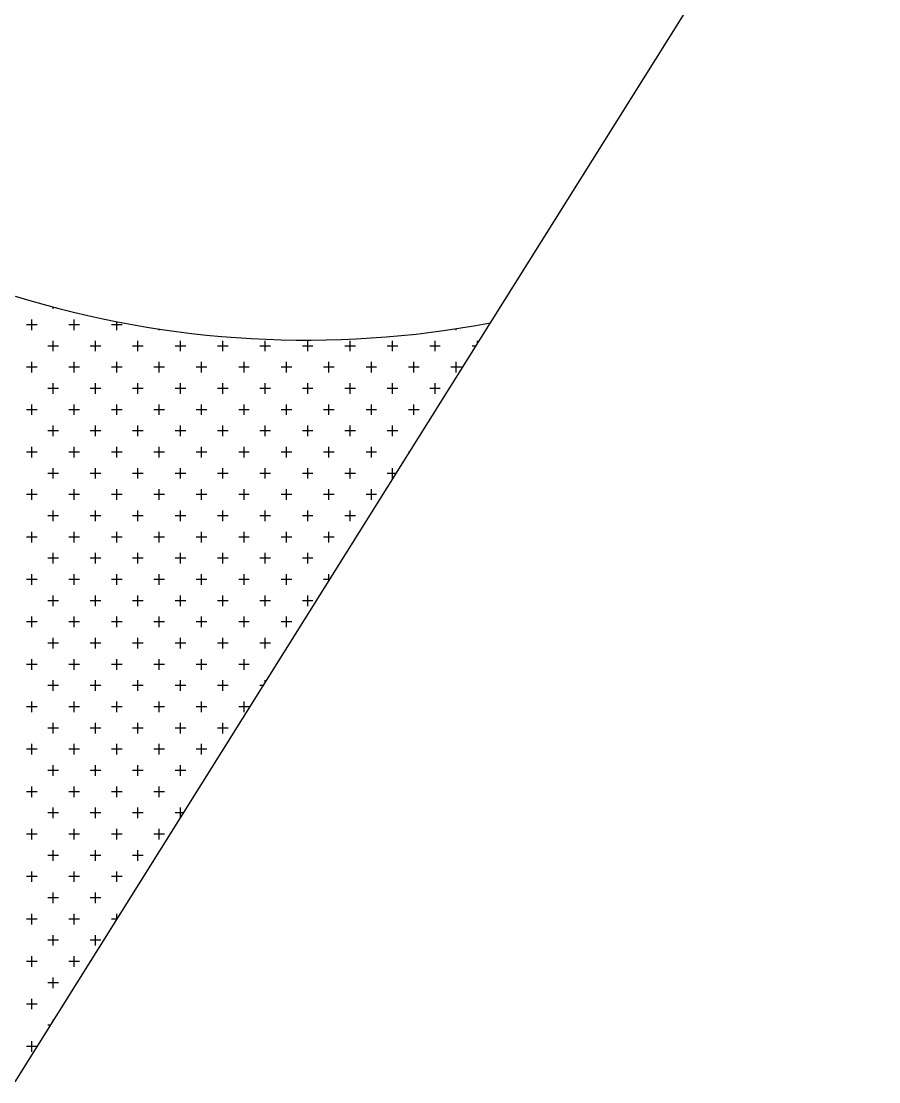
# Model space of a CAD drawing. Header units: millimetres. Extents: x 15433 to 243506, y 235846 to 321695.
# Drawn here: x 134475 to 136496, y 240239 to 242737 of the extents above; entities that cross this region are included whole.
import ezdxf

# ---------------------------------------------------------------- set-up
doc = ezdxf.new("R2010")
doc.units = ezdxf.units.MM

# ---------------------------------------------------------------- blocks, each defined once
blk = doc.blocks.new('A$C5C8F31CE')
for p, q in [((4250.6, 1787.9), (5165.3, 3247.9)), ((3130.4, 0), (4250.6, 1787.9))]:
    blk.add_line(p, q)
at = {"color": 0}
for p, q in [((3219.6, 1820.7), (3219.6, 1825.2)), ((3182.1, 1783.2), (3157.1, 1783.2)), ((3169.6, 1770.7), (3169.6, 1795.7)), ((3282.1, 1783.2), (3257.1, 1783.2)), ((3269.6, 1770.7), (3269.6, 1795.7)), ((3382.1, 1783.2), (3357.1, 1783.2)), ((3369.6, 1770.7), (3369.6, 1790.6)), ((4169.6, 1770.7), (4169.6, 1774)), ((3469.6, 1770.7), (3469.6, 1773.2)), ((3232.1, 1733.2), (3207.1, 1733.2)), ((3219.6, 1720.7), (3219.6, 1745.7)), ((3332.1, 1733.2), (3307.1, 1733.2)), ((3319.6, 1720.7), (3319.6, 1745.7)), ((3432.1, 1733.2), (3407.1, 1733.2)), ((3419.6, 1720.7), (3419.6, 1745.7)), ((3532.1, 1733.2), (3507.1, 1733.2)), ((3519.6, 1720.7), (3519.6, 1745.7)), ((3632.1, 1733.2), (3607.1, 1733.2)), ((3619.6, 1720.7), (3619.6, 1745.7)), ((3732.1, 1733.2), (3707.1, 1733.2)), ((3719.6, 1720.7), (3719.6, 1745.7)), ((3832.1, 1733.2), (3807.1, 1733.2)), ((3819.6, 1720.7), (3819.6, 1745.7)), ((3932.1, 1733.2), (3907.1, 1733.2)), ((3919.6, 1720.7), (3919.6, 1745.7)), ((4032.1, 1733.2), (4007.1, 1733.2)), ((4019.6, 1720.7), (4019.6, 1745.7)), ((4132.1, 1733.2), (4107.1, 1733.2)), ((4119.6, 1720.7), (4119.6, 1745.7)), ((4216.3, 1733.2), (4207.1, 1733.2)), ((4219.6, 1738.4), (4219.6, 1745.7)), ((3182.1, 1683.2), (3157.1, 1683.2)), ((3169.6, 1670.7), (3169.6, 1695.7)), ((3282.1, 1683.2), (3257.1, 1683.2)), ((3269.6, 1670.7), (3269.6, 1695.7)), ((3382.1, 1683.2), (3357.1, 1683.2)), ((3369.6, 1670.7), (3369.6, 1695.7)), ((3482.1, 1683.2), (3457.1, 1683.2)), ((3469.6, 1670.7), (3469.6, 1695.7)), ((3582.1, 1683.2), (3557.1, 1683.2)), ((3569.6, 1670.7), (3569.6, 1695.7)), ((3682.1, 1683.2), (3657.1, 1683.2)), ((3669.6, 1670.7), (3669.6, 1695.7)), ((3782.1, 1683.2), (3757.1, 1683.2)), ((3769.6, 1670.7), (3769.6, 1695.7)), ((3882.1, 1683.2), (3857.1, 1683.2)), ((3869.6, 1670.7), (3869.6, 1695.7)), ((3982.1, 1683.2), (3957.1, 1683.2)), ((3969.6, 1670.7), (3969.6, 1695.7)), ((4082.1, 1683.2), (4057.1, 1683.2)), ((4069.6, 1670.7), (4069.6, 1695.7)), ((4182.1, 1683.2), (4157.1, 1683.2)), ((4169.6, 1670.7), (4169.6, 1695.7)), ((3232.1, 1633.2), (3207.1, 1633.2)), ((3219.6, 1620.7), (3219.6, 1645.7)), ((3332.1, 1633.2), (3307.1, 1633.2)), ((3319.6, 1620.7), (3319.6, 1645.7)), ((3432.1, 1633.2), (3407.1, 1633.2)), ((3419.6, 1620.7), (3419.6, 1645.7)), ((3532.1, 1633.2), (3507.1, 1633.2)), ((3519.6, 1620.7), (3519.6, 1645.7)), ((3632.1, 1633.2), (3607.1, 1633.2)), ((3619.6, 1620.7), (3619.6, 1645.7)), ((3732.1, 1633.2), (3707.1, 1633.2)), ((3719.6, 1620.7), (3719.6, 1645.7)), ((3832.1, 1633.2), (3807.1, 1633.2)), ((3819.6, 1620.7), (3819.6, 1645.7)), ((3932.1, 1633.2), (3907.1, 1633.2)), ((3919.6, 1620.7), (3919.6, 1645.7)), ((4032.1, 1633.2), (4007.1, 1633.2)), ((4019.6, 1620.7), (4019.6, 1645.7)), ((4132.1, 1633.2), (4107.1, 1633.2)), ((4119.6, 1620.7), (4119.6, 1645.7)), ((3182.1, 1583.2), (3157.1, 1583.2)), ((3169.6, 1570.7), (3169.6, 1595.7)), ((3282.1, 1583.2), (3257.1, 1583.2)), ((3269.6, 1570.7), (3269.6, 1595.7)), ((3382.1, 1583.2), (3357.1, 1583.2)), ((3369.6, 1570.7), (3369.6, 1595.7)), ((3482.1, 1583.2), (3457.1, 1583.2)), ((3469.6, 1570.7), (3469.6, 1595.7)), ((3582.1, 1583.2), (3557.1, 1583.2)), ((3569.6, 1570.7), (3569.6, 1595.7)), ((3682.1, 1583.2), (3657.1, 1583.2)), ((3669.6, 1570.7), (3669.6, 1595.7)), ((3782.1, 1583.2), (3757.1, 1583.2)), ((3769.6, 1570.7), (3769.6, 1595.7)), ((3882.1, 1583.2), (3857.1, 1583.2)), ((3869.6, 1570.7), (3869.6, 1595.7)), ((3982.1, 1583.2), (3957.1, 1583.2)), ((3969.6, 1570.7), (3969.6, 1595.7)), ((4082.1, 1583.2), (4057.1, 1583.2)), ((4069.6, 1570.7), (4069.6, 1595.7)), ((3232.1, 1533.2), (3207.1, 1533.2)), ((3219.6, 1520.7), (3219.6, 1545.7)), ((3332.1, 1533.2), (3307.1, 1533.2)), ((3319.6, 1520.7), (3319.6, 1545.7)), ((3432.1, 1533.2), (3407.1, 1533.2)), ((3419.6, 1520.7), (3419.6, 1545.7)), ((3532.1, 1533.2), (3507.1, 1533.2)), ((3519.6, 1520.7), (3519.6, 1545.7)), ((3632.1, 1533.2), (3607.1, 1533.2)), ((3619.6, 1520.7), (3619.6, 1545.7)), ((3732.1, 1533.2), (3707.1, 1533.2)), ((3719.6, 1520.7), (3719.6, 1545.7)), ((3832.1, 1533.2), (3807.1, 1533.2)), ((3819.6, 1520.7), (3819.6, 1545.7)), ((3932.1, 1533.2), (3907.1, 1533.2)), ((3919.6, 1520.7), (3919.6, 1545.7)), ((4032.1, 1533.2), (4007.1, 1533.2)), ((4019.6, 1520.7), (4019.6, 1545.7)), ((3182.1, 1483.2), (3157.1, 1483.2)), ((3169.6, 1470.7), (3169.6, 1495.7)), ((3282.1, 1483.2), (3257.1, 1483.2)), ((3269.6, 1470.7), (3269.6, 1495.7)), ((3382.1, 1483.2), (3357.1, 1483.2)), ((3369.6, 1470.7), (3369.6, 1495.7)), ((3482.1, 1483.2), (3457.1, 1483.2)), ((3469.6, 1470.7), (3469.6, 1495.7)), ((3582.1, 1483.2), (3557.1, 1483.2)), ((3569.6, 1470.7), (3569.6, 1495.7)), ((3682.1, 1483.2), (3657.1, 1483.2)), ((3669.6, 1470.7), (3669.6, 1495.7)), ((3782.1, 1483.2), (3757.1, 1483.2)), ((3769.6, 1470.7), (3769.6, 1495.7)), ((3882.1, 1483.2), (3857.1, 1483.2)), ((3869.6, 1470.7), (3869.6, 1495.7)), ((3982.1, 1483.2), (3957.1, 1483.2)), ((3969.6, 1470.7), (3969.6, 1495.7)), ((4059.6, 1483.2), (4057.1, 1483.2)), ((3232.1, 1433.2), (3207.1, 1433.2)), ((3219.6, 1420.7), (3219.6, 1445.7)), ((3332.1, 1433.2), (3307.1, 1433.2)), ((3319.6, 1420.7), (3319.6, 1445.7)), ((3432.1, 1433.2), (3407.1, 1433.2)), ((3419.6, 1420.7), (3419.6, 1445.7)), ((3532.1, 1433.2), (3507.1, 1433.2)), ((3519.6, 1420.7), (3519.6, 1445.7)), ((3632.1, 1433.2), (3607.1, 1433.2)), ((3619.6, 1420.7), (3619.6, 1445.7)), ((3732.1, 1433.2), (3707.1, 1433.2)), ((3719.6, 1420.7), (3719.6, 1445.7)), ((3832.1, 1433.2), (3807.1, 1433.2)), ((3819.6, 1420.7), (3819.6, 1445.7)), ((3932.1, 1433.2), (3907.1, 1433.2)), ((3919.6, 1420.7), (3919.6, 1445.7)), ((4028.3, 1433.2), (4007.1, 1433.2)), ((4019.6, 1420.7), (4019.6, 1445.7)), ((3182.1, 1383.2), (3157.1, 1383.2)), ((3169.6, 1370.7), (3169.6, 1395.7)), ((3282.1, 1383.2), (3257.1, 1383.2)), ((3269.6, 1370.7), (3269.6, 1395.7)), ((3382.1, 1383.2), (3357.1, 1383.2)), ((3369.6, 1370.7), (3369.6, 1395.7)), ((3482.1, 1383.2), (3457.1, 1383.2)), ((3469.6, 1370.7), (3469.6, 1395.7)), ((3582.1, 1383.2), (3557.1, 1383.2)), ((3569.6, 1370.7), (3569.6, 1395.7)), ((3682.1, 1383.2), (3657.1, 1383.2)), ((3669.6, 1370.7), (3669.6, 1395.7)), ((3782.1, 1383.2), (3757.1, 1383.2)), ((3769.6, 1370.7), (3769.6, 1395.7)), ((3882.1, 1383.2), (3857.1, 1383.2)), ((3869.6, 1370.7), (3869.6, 1395.7)), ((3982.1, 1383.2), (3957.1, 1383.2)), ((3969.6, 1370.7), (3969.6, 1395.7)), ((3232.1, 1333.2), (3207.1, 1333.2)), ((3219.6, 1320.7), (3219.6, 1345.7)), ((3332.1, 1333.2), (3307.1, 1333.2)), ((3319.6, 1320.7), (3319.6, 1345.7)), ((3432.1, 1333.2), (3407.1, 1333.2)), ((3419.6, 1320.7), (3419.6, 1345.7)), ((3532.1, 1333.2), (3507.1, 1333.2)), ((3519.6, 1320.7), (3519.6, 1345.7)), ((3632.1, 1333.2), (3607.1, 1333.2)), ((3619.6, 1320.7), (3619.6, 1345.7)), ((3732.1, 1333.2), (3707.1, 1333.2)), ((3719.6, 1320.7), (3719.6, 1345.7)), ((3832.1, 1333.2), (3807.1, 1333.2)), ((3819.6, 1320.7), (3819.6, 1345.7)), ((3932.1, 1333.2), (3907.1, 1333.2)), ((3919.6, 1320.7), (3919.6, 1345.7)), ((3182.1, 1283.2), (3157.1, 1283.2)), ((3169.6, 1270.7), (3169.6, 1295.7)), ((3282.1, 1283.2), (3257.1, 1283.2)), ((3269.6, 1270.7), (3269.6, 1295.7)), ((3382.1, 1283.2), (3357.1, 1283.2)), ((3369.6, 1270.7), (3369.6, 1295.7)), ((3482.1, 1283.2), (3457.1, 1283.2)), ((3469.6, 1270.7), (3469.6, 1295.7)), ((3582.1, 1283.2), (3557.1, 1283.2)), ((3569.6, 1270.7), (3569.6, 1295.7)), ((3682.1, 1283.2), (3657.1, 1283.2)), ((3669.6, 1270.7), (3669.6, 1295.7)), ((3782.1, 1283.2), (3757.1, 1283.2)), ((3769.6, 1270.7), (3769.6, 1295.7)), ((3882.1, 1283.2), (3857.1, 1283.2)), ((3869.6, 1270.7), (3869.6, 1295.7)), ((3232.1, 1233.2), (3207.1, 1233.2)), ((3219.6, 1220.7), (3219.6, 1245.7)), ((3332.1, 1233.2), (3307.1, 1233.2)), ((3319.6, 1220.7), (3319.6, 1245.7)), ((3432.1, 1233.2), (3407.1, 1233.2)), ((3419.6, 1220.7), (3419.6, 1245.7)), ((3532.1, 1233.2), (3507.1, 1233.2)), ((3519.6, 1220.7), (3519.6, 1245.7)), ((3632.1, 1233.2), (3607.1, 1233.2)), ((3619.6, 1220.7), (3619.6, 1245.7)), ((3732.1, 1233.2), (3707.1, 1233.2)), ((3719.6, 1220.7), (3719.6, 1245.7)), ((3832.1, 1233.2), (3807.1, 1233.2)), ((3819.6, 1220.7), (3819.6, 1245.7)), ((3182.1, 1183.2), (3157.1, 1183.2)), ((3169.6, 1170.7), (3169.6, 1195.7)), ((3282.1, 1183.2), (3257.1, 1183.2)), ((3269.6, 1170.7), (3269.6, 1195.7)), ((3382.1, 1183.2), (3357.1, 1183.2)), ((3369.6, 1170.7), (3369.6, 1195.7)), ((3482.1, 1183.2), (3457.1, 1183.2)), ((3469.6, 1170.7), (3469.6, 1195.7)), ((3582.1, 1183.2), (3557.1, 1183.2)), ((3569.6, 1170.7), (3569.6, 1195.7)), ((3682.1, 1183.2), (3657.1, 1183.2)), ((3669.6, 1170.7), (3669.6, 1195.7)), ((3782.1, 1183.2), (3757.1, 1183.2)), ((3769.6, 1170.7), (3769.6, 1195.7)), ((3871.7, 1183.2), (3857.1, 1183.2)), ((3869.6, 1179.8), (3869.6, 1195.7)), ((3232.1, 1133.2), (3207.1, 1133.2)), ((3219.6, 1120.7), (3219.6, 1145.7)), ((3332.1, 1133.2), (3307.1, 1133.2)), ((3319.6, 1120.7), (3319.6, 1145.7)), ((3432.1, 1133.2), (3407.1, 1133.2)), ((3419.6, 1120.7), (3419.6, 1145.7)), ((3532.1, 1133.2), (3507.1, 1133.2)), ((3519.6, 1120.7), (3519.6, 1145.7)), ((3632.1, 1133.2), (3607.1, 1133.2)), ((3619.6, 1120.7), (3619.6, 1145.7)), ((3732.1, 1133.2), (3707.1, 1133.2)), ((3719.6, 1120.7), (3719.6, 1145.7)), ((3832.1, 1133.2), (3807.1, 1133.2)), ((3819.6, 1120.7), (3819.6, 1145.7)), ((3182.1, 1083.2), (3157.1, 1083.2)), ((3169.6, 1070.7), (3169.6, 1095.7)), ((3282.1, 1083.2), (3257.1, 1083.2)), ((3269.6, 1070.7), (3269.6, 1095.7)), ((3382.1, 1083.2), (3357.1, 1083.2)), ((3369.6, 1070.7), (3369.6, 1095.7)), ((3482.1, 1083.2), (3457.1, 1083.2)), ((3469.6, 1070.7), (3469.6, 1095.7)), ((3582.1, 1083.2), (3557.1, 1083.2)), ((3569.6, 1070.7), (3569.6, 1095.7)), ((3682.1, 1083.2), (3657.1, 1083.2)), ((3669.6, 1070.7), (3669.6, 1095.7)), ((3782.1, 1083.2), (3757.1, 1083.2)), ((3769.6, 1070.7), (3769.6, 1095.7)), ((3232.1, 1033.2), (3207.1, 1033.2)), ((3219.6, 1020.7), (3219.6, 1045.7)), ((3332.1, 1033.2), (3307.1, 1033.2)), ((3319.6, 1020.7), (3319.6, 1045.7)), ((3432.1, 1033.2), (3407.1, 1033.2)), ((3419.6, 1020.7), (3419.6, 1045.7)), ((3532.1, 1033.2), (3507.1, 1033.2)), ((3519.6, 1020.7), (3519.6, 1045.7)), ((3632.1, 1033.2), (3607.1, 1033.2)), ((3619.6, 1020.7), (3619.6, 1045.7)), ((3732.1, 1033.2), (3707.1, 1033.2)), ((3719.6, 1020.7), (3719.6, 1045.7)), ((3182.1, 983.2), (3157.1, 983.2)), ((3169.6, 970.7), (3169.6, 995.7)), ((3282.1, 983.2), (3257.1, 983.2)), ((3269.6, 970.7), (3269.6, 995.7)), ((3382.1, 983.2), (3357.1, 983.2)), ((3369.6, 970.7), (3369.6, 995.7)), ((3482.1, 983.2), (3457.1, 983.2)), ((3469.6, 970.7), (3469.6, 995.7)), ((3582.1, 983.2), (3557.1, 983.2)), ((3569.6, 970.7), (3569.6, 995.7)), ((3682.1, 983.2), (3657.1, 983.2)), ((3669.6, 970.7), (3669.6, 995.7)), ((3232.1, 933.2), (3207.1, 933.2)), ((3219.6, 920.7), (3219.6, 945.7)), ((3332.1, 933.2), (3307.1, 933.2)), ((3319.6, 920.7), (3319.6, 945.7)), ((3432.1, 933.2), (3407.1, 933.2)), ((3419.6, 920.7), (3419.6, 945.7)), ((3532.1, 933.2), (3507.1, 933.2)), ((3519.6, 920.7), (3519.6, 945.7)), ((3632.1, 933.2), (3607.1, 933.2)), ((3619.6, 920.7), (3619.6, 945.7)), ((3715.1, 933.2), (3707.1, 933.2)), ((3719.6, 940.3), (3719.6, 945.7)), ((3182.1, 883.2), (3157.1, 883.2)), ((3169.6, 870.7), (3169.6, 895.7)), ((3282.1, 883.2), (3257.1, 883.2)), ((3269.6, 870.7), (3269.6, 895.7)), ((3382.1, 883.2), (3357.1, 883.2)), ((3369.6, 870.7), (3369.6, 895.7)), ((3482.1, 883.2), (3457.1, 883.2)), ((3469.6, 870.7), (3469.6, 895.7)), ((3582.1, 883.2), (3557.1, 883.2)), ((3569.6, 870.7), (3569.6, 895.7)), ((3682.1, 883.2), (3657.1, 883.2)), ((3669.6, 870.7), (3669.6, 895.7)), ((3232.1, 833.2), (3207.1, 833.2)), ((3219.6, 820.7), (3219.6, 845.7)), ((3332.1, 833.2), (3307.1, 833.2)), ((3319.6, 820.7), (3319.6, 845.7)), ((3432.1, 833.2), (3407.1, 833.2)), ((3419.6, 820.7), (3419.6, 845.7)), ((3532.1, 833.2), (3507.1, 833.2)), ((3519.6, 820.7), (3519.6, 845.7)), ((3632.1, 833.2), (3607.1, 833.2)), ((3619.6, 820.7), (3619.6, 845.7)), ((3182.1, 783.2), (3157.1, 783.2)), ((3169.6, 770.7), (3169.6, 795.7)), ((3282.1, 783.2), (3257.1, 783.2)), ((3269.6, 770.7), (3269.6, 795.7)), ((3382.1, 783.2), (3357.1, 783.2)), ((3369.6, 770.7), (3369.6, 795.7)), ((3482.1, 783.2), (3457.1, 783.2)), ((3469.6, 770.7), (3469.6, 795.7)), ((3582.1, 783.2), (3557.1, 783.2)), ((3569.6, 770.7), (3569.6, 795.7)), ((3232.1, 733.2), (3207.1, 733.2)), ((3219.6, 720.7), (3219.6, 745.7)), ((3332.1, 733.2), (3307.1, 733.2)), ((3319.6, 720.7), (3319.6, 745.7)), ((3432.1, 733.2), (3407.1, 733.2)), ((3419.6, 720.7), (3419.6, 745.7)), ((3532.1, 733.2), (3507.1, 733.2)), ((3519.6, 720.7), (3519.6, 745.7)), ((3182.1, 683.2), (3157.1, 683.2)), ((3169.6, 670.7), (3169.6, 695.7)), ((3282.1, 683.2), (3257.1, 683.2)), ((3269.6, 670.7), (3269.6, 695.7)), ((3382.1, 683.2), (3357.1, 683.2)), ((3369.6, 670.7), (3369.6, 695.7)), ((3482.1, 683.2), (3457.1, 683.2)), ((3469.6, 670.7), (3469.6, 695.7)), ((3558.4, 683.2), (3557.1, 683.2)), ((3232.1, 633.2), (3207.1, 633.2)), ((3219.6, 620.7), (3219.6, 645.7)), ((3332.1, 633.2), (3307.1, 633.2)), ((3319.6, 620.7), (3319.6, 645.7)), ((3432.1, 633.2), (3407.1, 633.2)), ((3419.6, 620.7), (3419.6, 645.7)), ((3527.1, 633.2), (3507.1, 633.2)), ((3519.6, 621.1), (3519.6, 645.7)), ((3182.1, 583.2), (3157.1, 583.2)), ((3169.6, 570.7), (3169.6, 595.7)), ((3282.1, 583.2), (3257.1, 583.2)), ((3269.6, 570.7), (3269.6, 595.7)), ((3382.1, 583.2), (3357.1, 583.2)), ((3369.6, 570.7), (3369.6, 595.7)), ((3482.1, 583.2), (3457.1, 583.2)), ((3469.6, 570.7), (3469.6, 595.7)), ((3232.1, 533.2), (3207.1, 533.2)), ((3219.6, 520.7), (3219.6, 545.7)), ((3332.1, 533.2), (3307.1, 533.2)), ((3319.6, 520.7), (3319.6, 545.7)), ((3432.1, 533.2), (3407.1, 533.2)), ((3419.6, 520.7), (3419.6, 545.7)), ((3182.1, 483.2), (3157.1, 483.2)), ((3169.6, 470.7), (3169.6, 495.7)), ((3282.1, 483.2), (3257.1, 483.2)), ((3269.6, 470.7), (3269.6, 495.7)), ((3382.1, 483.2), (3357.1, 483.2)), ((3369.6, 470.7), (3369.6, 495.7)), ((3232.1, 433.2), (3207.1, 433.2)), ((3219.6, 420.7), (3219.6, 445.7)), ((3332.1, 433.2), (3307.1, 433.2)), ((3319.6, 420.7), (3319.6, 445.7)), ((3182.1, 383.2), (3157.1, 383.2)), ((3169.6, 370.7), (3169.6, 395.7)), ((3282.1, 383.2), (3257.1, 383.2)), ((3269.6, 370.7), (3269.6, 395.7)), ((3370.5, 383.2), (3357.1, 383.2)), ((3369.6, 381.7), (3369.6, 395.7)), ((3232.1, 333.2), (3207.1, 333.2)), ((3219.6, 320.7), (3219.6, 345.7)), ((3332.1, 333.2), (3307.1, 333.2)), ((3319.6, 320.7), (3319.6, 345.7)), ((3182.1, 283.2), (3157.1, 283.2)), ((3169.6, 270.7), (3169.6, 295.7)), ((3282.1, 283.2), (3257.1, 283.2)), ((3269.6, 270.7), (3269.6, 295.7)), ((3232.1, 233.2), (3207.1, 233.2)), ((3219.6, 220.7), (3219.6, 245.7)), ((3182.1, 183.2), (3157.1, 183.2)), ((3169.6, 170.7), (3169.6, 195.7)), ((3213.9, 133.2), (3207.1, 133.2)), ((3219.6, 142.3), (3219.6, 145.7)), ((3182.1, 83.2), (3157.1, 83.2)), ((3169.6, 70.7), (3169.6, 95.7))]:
    blk.add_line(p, q, dxfattribs=at)
blk.add_arc((3817.1, 4074.9), 2327.8, 252.8443, 280.7329)

msp = doc.modelspace()

# ---------------------------------------------------------------- block references
msp.add_blockref('A$C5C8F31CE', (131330.9, 240238.7))

doc.saveas('drawing.dxf')
